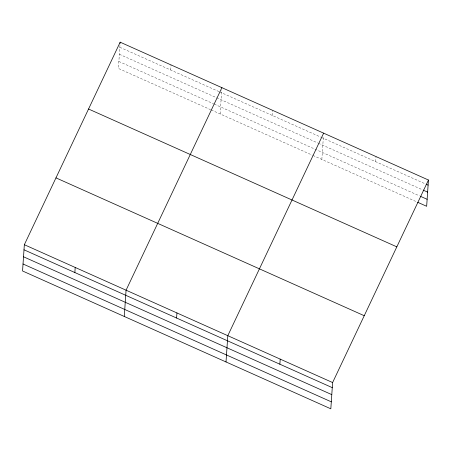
<?xml version="1.0" encoding="UTF-8"?>
<svg xmlns="http://www.w3.org/2000/svg" width="451" height="451" viewBox="0 0 451 451"><rect width="100%" height="100%" fill="white"/><g stroke="black" fill="none" stroke-linecap="round" stroke-linejoin="round"><path stroke-width="0.34" stroke-dasharray="2.25 1.69" d="M119.96 45.359L118.387 68.451L210.578 109.672M170.692 70.018L171.042 64.921M220.116 113.94L221.734 90.211M272.427 115.507L272.77 110.41M321.845 159.428L323.418 136.337M375.694 161.684L376.044 156.587M119.831 47.27L219.017 91.621M219.654 91.908L320.746 137.11M321.383 137.397L425.547 183.974M119.352 54.261L215.995 97.472M216.632 97.76L317.724 142.961M318.361 143.249L422.514 189.82M118.861 61.46L213.599 103.82M214.236 104.108L419.464 195.875M211.215 109.959L312.306 155.161M312.943 155.448L417.074 202.009"/><path stroke-width="0.68" d="M24.343 244.707L22.55 270.978L330.825 408.82L332.613 382.549L428.45 180.022L120.175 42.18L24.343 244.707L332.613 382.549M74.86 272.545L75.204 267.449M120.09 43.454L120.175 42.18M124.279 316.467L126.071 290.196L221.909 87.669M176.589 318.034L176.939 312.938M226.013 361.956L227.8 335.685L323.638 133.158M279.862 364.211L280.206 359.12M428.45 180.022L426.657 206.293L417.711 202.29M426.184 184.256L428.1 185.119M423.151 190.102L427.627 192.103M420.744 196.444L427.136 199.303M88.548 109.012L396.824 246.855M55.969 177.874L364.239 315.717M23.993 249.798L332.269 387.646M23.52 256.788L331.789 394.631M23.029 263.987L331.299 401.835"/></g></svg>
